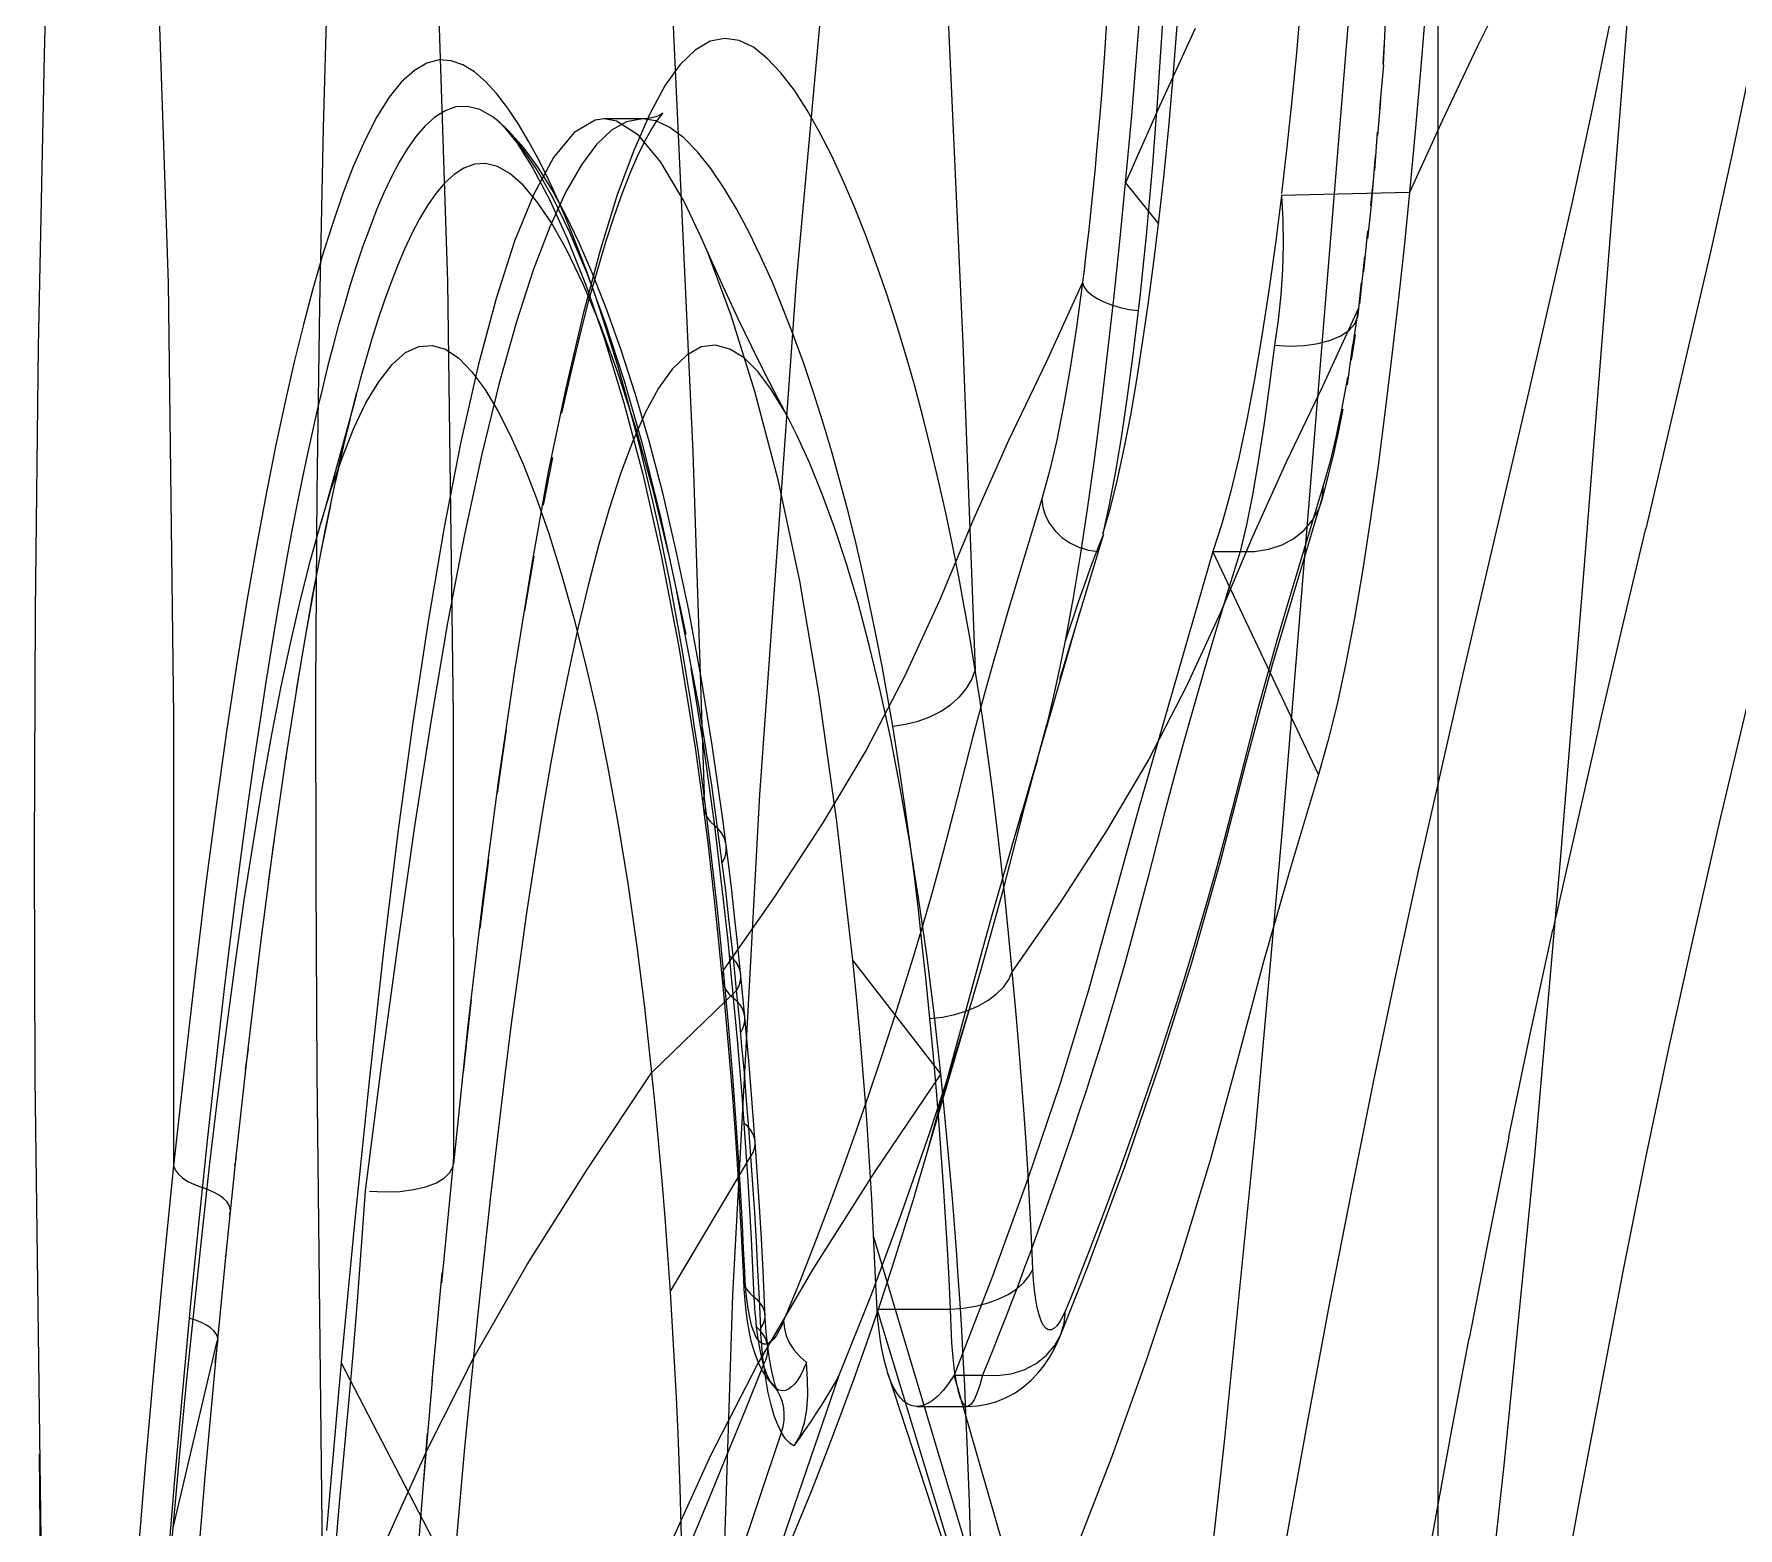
# Model space of a CAD drawing. Header units: inches. Extents: x 143011 to 144494, y -46023 to -44974.
# Drawn here: x 143739.5 to 143745.66, y -45179.5 to -45174.1 of the extents above; entities that cross this region are included whole.
import ezdxf

# ---------------------------------------------------------------- set-up
doc = ezdxf.new("R2010")
doc.units = ezdxf.units.IN
doc.header["$LTSCALE"] = 2
doc.header["$MEASUREMENT"] = 0
doc.linetypes.add('DASHED', pattern=[0.75, 0.5, -0.25])
doc.linetypes.add('HIDDEN', pattern=[9.525, 6.35, -3.175])
for name, color, linetype in [('CAV-COR', 1, 'CONTINUOUS'), ('DEFAULT_2', 8, 'HIDDEN'), ('wr2', 41, 'DASHED')]:
    doc.layers.add(name, color=color, linetype=linetype)

msp = doc.modelspace()

# ---------------------------------------------------------------- linework, layer by layer
at = {"layer": 'CAV-COR', "linetype": 'ByBlock'}
for p, q in [((143740.5685, -45173.5181), (143740.5433, -45174.4327)), ((143739.5335, -45174.169), (143739.5126, -45175.226)), ((143740.5433, -45174.4327), (143740.5298, -45175.0773)), ((143740.5298, -45175.0773), (143740.5205, -45175.7527)), ((143739.5126, -45175.226), (143739.5011, -45176.179)), ((143740.5242, -45175.4443), (143740.5217, -45175.4549)), ((143740.5205, -45175.7527), (143740.5161, -45176.4531)), ((143739.5011, -45176.179), (143739.4975, -45177.0562)), ((143740.5161, -45176.4531), (143740.5162, -45177.1555)), ((143739.4975, -45177.0562), (143739.5007, -45177.8724)), ((143740.5162, -45177.1555), (143740.5204, -45177.8543)), ((143740.5204, -45177.8543), (143740.5389, -45179.488)), ((143739.5007, -45177.8724), (143739.5254, -45179.807)), ((143740.1246, -45178.0871), (143740.0897, -45178.4236)), ((143740.192, -45178.508), (143740.2283, -45178.1567)), ((143740.0022, -45178.1894), (143739.9672, -45178.5371)), ((143740.0897, -45178.4236), (143740.0638, -45178.687)), ((143739.9672, -45178.5371), (143739.9331, -45178.8959)), ((143740.1618, -45178.8174), (143740.192, -45178.508)), ((143740.0638, -45178.687), (143740.0367, -45178.976)), ((143740.1166, -45179.3134), (143740.1618, -45178.8174)), ((143739.9331, -45178.8959), (143739.9006, -45179.2615)), ((143740.0367, -45178.976), (143740.0047, -45179.3374)), ((143739.9006, -45179.2615), (143739.8713, -45179.6148)), ((143740.0047, -45179.3374), (143739.9794, -45179.6404)), ((143740.5389, -45179.488), (143740.542, -45180.0882))]:
    msp.add_line(p, q, dxfattribs=at)
for points in [[(143740.1504, -45165.0542), (143740.0711, -45166.3414), (143739.9956, -45167.6686), (143739.9298, -45169.0473), (143739.8928, -45170.4768), (143739.8923, -45171.9474), (143739.931, -45173.4632), (143739.9829, -45174.9953), (143740.002, -45176.5634), (143740.0022, -45178.1894)], [(143742.0224, -45185.6993), (143741.9651, -45183.9722), (143741.9432, -45182.2181), (143741.9672, -45180.4431), (143742.0257, -45178.6558), (143742.1225, -45176.846), (143742.2555, -45174.9908), (143742.4294, -45173.0843), (143742.656, -45171.1362), (143742.9656, -45169.1489)], [(143739.6094, -45171.7778), (143739.585, -45172.4073), (143739.5647, -45173.0183), (143739.5335, -45174.169)], [(143740.5328, -45174.9246), (143740.5048, -45175.0217), (143740.4719, -45175.1463), (143740.4389, -45175.2812), (143740.4056, -45175.426), (143740.3723, -45175.5811), (143740.3382, -45175.7526)], [(143740.5217, -45175.4549), (143740.5033, -45175.536), (143740.4853, -45175.6187), (143740.4673, -45175.7045)], [(143740.4673, -45175.7045), (143740.4494, -45175.7933), (143740.4315, -45175.8851), (143740.4133, -45175.9826), (143740.3946, -45176.0862), (143740.3756, -45176.1959), (143740.356, -45176.3135), (143740.3357, -45176.4401), (143740.3149, -45176.5753), (143740.2937, -45176.7185), (143740.2722, -45176.8703), (143740.2504, -45177.0304), (143740.2286, -45177.1966), (143740.2069, -45177.3694), (143740.1853, -45177.5481), (143740.1643, -45177.728), (143740.1246, -45178.0871)], [(143740.3382, -45175.7526), (143740.3032, -45175.9409), (143740.2675, -45176.1456), (143740.2311, -45176.3712), (143740.1939, -45176.6185), (143740.1561, -45176.8865), (143740.118, -45177.1779), (143740.0797, -45177.4935), (143740.0411, -45177.8314), (143740.0022, -45178.1894)], [(143740.2283, -45178.1567), (143740.2718, -45177.7653), (143740.3166, -45177.3922), (143740.3627, -45177.0392), (143740.4097, -45176.7092), (143740.4573, -45176.405), (143740.5052, -45176.1283), (143740.518, -45176.0618)], [(143740.0022, -45178.1894), (143740.0077, -45178.2039), (143740.0183, -45178.2183), (143740.034, -45178.2322), (143740.0541, -45178.2452), (143740.0782, -45178.257), (143740.1057, -45178.2672)], [(143740.2076, -45178.3543), (143740.2069, -45178.3425), (143740.2025, -45178.3304), (143740.1943, -45178.3185), (143740.1826, -45178.3068), (143740.1675, -45178.2956), (143740.1495, -45178.2852), (143740.1287, -45178.2756), (143740.1057, -45178.2672)], [(143740.1618, -45178.8174), (143740.161, -45178.8073), (143740.1564, -45178.7966), (143740.1481, -45178.7859), (143740.1362, -45178.7755), (143740.121, -45178.7655), (143740.1028, -45178.7562), (143740.0819, -45178.7477), (143740.0587, -45178.7401)], [(143739.9638, -45181.443), (143739.9908, -45180.9838), (143740.0202, -45180.5408), (143740.0512, -45180.1144), (143740.0835, -45179.7051), (143740.1166, -45179.3134)]]:
    msp.add_lwpolyline(points, dxfattribs=at)
at = {"layer": 'DEFAULT_2', "color": 8, "linetype": 'HIDDEN'}
for p, q in [((143741.7704, -45173.2243), (143741.8808, -45175.6076)), ((143743.4884, -45174.1484), (143743.5064, -45173.9088)), ((143744.5343, -45173.9619), (143744.5157, -45174.1987)), ((143744.3791, -45174.2069), (143744.3867, -45174.0514)), ((143743.4683, -45174.3899), (143743.4884, -45174.1484)), ((143744.3821, -45174.126), (143744.3769, -45174.2032)), ((143744.3791, -45174.2069), (143744.3648, -45174.3651)), ((143744.5157, -45174.1987), (143744.4954, -45174.4344)), ((143744.3591, -45174.4626), (143744.3696, -45174.335)), ((143741.1821, -45174.4153), (143741.1763, -45174.4103)), ((143741.5606, -45174.4021), (143741.5274, -45174.4065)), ((143741.6981, -45174.4021), (143741.5605, -45174.4021)), ((143743.4463, -45174.633), (143743.4683, -45174.3899)), ((143743.555, -45174.4213), (143743.5435, -45174.5675)), ((143744.3476, -45174.589), (143744.3578, -45174.4497)), ((143744.4954, -45174.4344), (143744.4736, -45174.6686)), ((143741.5322, -45174.4943), (143741.4774, -45174.5679)), ((143743.3358, -45174.5795), (143743.3243, -45174.6954)), ((143743.5435, -45174.5675), (143743.532, -45174.7017)), ((143743.4463, -45174.633), (143743.5654, -45174.781)), ((143744.3417, -45174.625), (143744.3325, -45174.7156)), ((143743.3243, -45174.6954), (143743.3128, -45174.8022)), ((143743.532, -45174.7017), (143743.5205, -45174.8252)), ((143744.4736, -45174.6686), (143744.0093, -45174.679)), ((143745.0603, -45174.7076), (143744.9051, -45175.3864)), ((143743.5472, -45174.9289), (143743.5654, -45174.781)), ((143743.5205, -45174.8252), (143743.5091, -45174.9392)), ((143744.308, -45174.9551), (143744.3226, -45174.8074)), ((143744.2932, -45175.0708), (143744.3118, -45174.9002)), ((143745.564, -45174.8778), (143745.3279, -45175.8854)), ((143743.5091, -45174.9392), (143743.4978, -45175.0454)), ((143744.2878, -45175.1108), (143744.3001, -45174.994)), ((143743.4978, -45175.0454), (143743.4921, -45175.0956)), ((143744.2876, -45175.0891), (143744.2688, -45175.2175)), ((143744.2878, -45175.1107), (143744.2876, -45175.0891)), ((143742.8574, -45175.2149), (143742.9022, -45176.3964)), ((143743.9394, -45175.1867), (143743.913, -45175.343)), ((143744.2636, -45175.2746), (143744.2775, -45175.183)), ((143744.2487, -45175.3643), (143744.2688, -45175.2175)), ((143740.6406, -45175.4867), (143740.6651, -45175.3912)), ((143740.6638, -45175.3962), (143740.6513, -45175.4434)), ((143744.9051, -45175.3864), (143744.6663, -45176.4098)), ((143741.3403, -45175.7987), (143741.3739, -45175.6265)), ((143741.8808, -45175.6076), (143741.9212, -45176.8479)), ((143743.3915, -45175.8093), (143743.4172, -45175.7061)), ((143740.5357, -45175.8603), (143740.5726, -45175.7414)), ((143744.1628, -45175.7245), (143744.0334, -45176.1539)), ((143740.5582, -45175.7833), (143740.5357, -45175.8612)), ((143743.1435, -45175.7767), (143743.0208, -45176.1837)), ((143743.3645, -45175.903), (143743.3915, -45175.8093)), ((143743.9795, -45176.3714), (143744.1543, -45175.7877)), ((143741.856, -45176.2658), (143741.7646, -45175.841)), ((143743.7943, -45175.8667), (143743.7615, -45175.9668)), ((143743.8831, -45175.8705), (143743.8603, -45175.9668)), ((143743.2084, -45176.4291), (143743.367, -45175.9031)), ((143741.2727, -45176.1811), (143741.3065, -45175.9836)), ((143743.3117, -45175.9618), (143743.3477, -45175.967)), ((143743.7615, -45175.9668), (143743.4924, -45176.8984)), ((143743.7615, -45175.9668), (143743.913, -45175.9668)), ((143744.1444, -45176.7734), (143743.7615, -45175.9668)), ((143743.8603, -45175.9668), (143743.815, -45176.114)), ((143743.2469, -45176.3048), (143743.2811, -45176.188)), ((143743.2476, -45176.2979), (143743.0706, -45176.9103)), ((143740.4648, -45176.3554), (143740.4461, -45176.4689)), ((143744.6663, -45176.4098), (143744.5047, -45177.1222)), ((143741.1739, -45176.8414), (143741.2063, -45176.6107)), ((143743.0818, -45176.8883), (143743.1611, -45176.5929)), ((143745.1623, -45176.5858), (143744.9919, -45177.3355)), ((143741.9107, -45176.7677), (143741.8994, -45176.6859)), ((143741.989, -45176.935), (143741.9509, -45176.6675)), ((143740.4097, -45176.7092), (143740.4068, -45176.7218)), ((143743.0363, -45177.03), (143743.1284, -45176.719)), ((143741.9212, -45176.8479), (143741.9107, -45176.7677)), ((143741.9872, -45177.093), (143741.9489, -45176.8125)), ((143741.9338, -45176.9484), (143741.9212, -45176.8479)), ((143742.0012, -45177.0286), (143741.989, -45176.935)), ((143742.9624, -45177.2861), (143743.0706, -45176.9103)), ((143743.4924, -45176.8984), (143743.3121, -45177.5536)), ((143743.5873, -45176.9121), (143743.5277, -45177.1438)), ((143741.9727, -45177.0613), (143741.9599, -45176.9589)), ((143740.3658, -45177.0074), (143740.3448, -45177.1624)), ((143741.9849, -45177.1649), (143741.9727, -45177.0613)), ((143742.0106, -45177.1042), (143742.0012, -45177.0285)), ((143741.111, -45177.3306), (143741.1422, -45177.0816)), ((143741.9996, -45177.1936), (143741.9872, -45177.093)), ((143742.0212, -45177.1931), (143742.0106, -45177.1042)), ((143741.9967, -45177.2696), (143741.9849, -45177.1649)), ((143742.1755, -45177.217), (143741.9913, -45177.4797)), ((143742.0079, -45177.3753), (143741.9967, -45177.2696)), ((143740.3238, -45177.3235), (143740.3028, -45177.4913)), ((143741.9701, -45177.3421), (143741.9872, -45177.5146)), ((143742.0092, -45177.6761), (143741.9806, -45177.3695)), ((143742.0285, -45177.4503), (143742.0173, -45177.3467)), ((143742.021, -45177.5053), (143742.0079, -45177.3753)), ((143742.0583, -45177.5394), (143742.0423, -45177.3819)), ((143741.9913, -45177.4797), (143741.9873, -45177.4982)), ((143742.0392, -45177.5548), (143742.0285, -45177.4503)), ((143742.7775, -45177.8562), (143742.4597, -45177.4454)), ((143742.4725, -45177.5769), (143742.4597, -45177.4454)), ((143742.6873, -45178.281), (143742.9238, -45177.4795)), ((143741.7312, -45177.8526), (143742.0392, -45177.5548)), ((143741.9873, -45177.4982), (143741.9872, -45177.5146)), ((143742.033, -45177.6323), (143742.021, -45177.5053)), ((143742.0491, -45177.6559), (143742.0392, -45177.5548)), ((143742.0542, -45177.5103), (143742.054, -45177.4963)), ((143742.0688, -45177.6497), (143742.0583, -45177.5394)), ((143741.0506, -45177.8512), (143741.0805, -45177.5873)), ((143742.4847, -45177.7084), (143742.4725, -45177.5769)), ((143742.0249, -45177.8662), (143742.0092, -45177.6761)), ((143742.042, -45177.7321), (143742.033, -45177.6323)), ((143742.0583, -45177.7558), (143742.0491, -45177.6559)), ((143742.0842, -45177.822), (143742.0688, -45177.6497)), ((143742.0505, -45177.8324), (143742.042, -45177.7321)), ((143742.496, -45177.8399), (143742.4847, -45177.7084)), ((143740.2718, -45177.7653), (143740.2615, -45177.8401)), ((143742.067, -45177.8541), (143742.0583, -45177.7558)), ((143742.5609, -45177.8005), (143742.517, -45177.9301)), ((143741.7312, -45177.8526), (143741.7443, -45177.9812)), ((143742.0587, -45177.9337), (143742.0505, -45177.8324)), ((143742.0753, -45177.9532), (143742.067, -45177.8541)), ((143742.0994, -45178.01), (143742.0842, -45177.822)), ((143740.7108, -45177.8704), (143740.6594, -45178.3718)), ((143743.5257, -45177.9161), (143743.475, -45178.062)), ((143741.7443, -45177.9812), (143741.7566, -45178.1114)), ((143742.0664, -45178.0359), (143742.0587, -45177.9337)), ((143742.0832, -45178.053), (143742.0753, -45177.9532)), ((143742.0738, -45178.1396), (143742.0664, -45178.0359)), ((143742.1075, -45178.1199), (143742.0994, -45178.01)), ((143742.5198, -45178.1744), (143742.5111, -45178.0396)), ((143741.7566, -45178.1114), (143741.7682, -45178.2431)), ((143742.0907, -45178.1541), (143742.0832, -45178.053)), ((143740.2283, -45178.1567), (143740.2229, -45178.1901)), ((143741.0144, -45178.1648), (143740.9719, -45178.6126)), ((143741.0151, -45178.1816), (143741.0144, -45178.1648)), ((143741.7986, -45178.6451), (143742.0907, -45178.1541)), ((143742.0807, -45178.2436), (143742.0738, -45178.1396)), ((143742.0978, -45178.2568), (143742.0907, -45178.1541)), ((143742.1149, -45178.2272), (143742.1075, -45178.1199)), ((143742.5277, -45178.3102), (143742.5198, -45178.1744)), ((143741.7682, -45178.2431), (143741.7791, -45178.3757)), ((143742.0871, -45178.3479), (143742.0807, -45178.2436)), ((143742.1044, -45178.3595), (143742.0978, -45178.2568)), ((143740.2045, -45178.3658), (143740.2076, -45178.3543)), ((143742.0929, -45178.4527), (143742.0871, -45178.3479)), ((143742.5371, -45178.4891), (143742.5277, -45178.3102)), ((143740.6594, -45178.3718), (143740.6085, -45178.9004)), ((143741.7791, -45178.3757), (143741.7893, -45178.5097)), ((143742.0644, -45178.4876), (143742.0601, -45178.4024)), ((143742.1106, -45178.4627), (143742.1044, -45178.3595)), ((143742.0983, -45178.5583), (143742.0929, -45178.4527)), ((143742.1162, -45178.5665), (143742.1106, -45178.4627)), ((143742.1347, -45178.5688), (143742.1286, -45178.4516)), ((143742.887, -45179.6256), (143742.5349, -45178.4469)), ((143740.192, -45178.508), (143740.189, -45178.5185)), ((143741.7893, -45178.5097), (143741.7986, -45178.6451)), ((143742.0682, -45178.5717), (143742.0644, -45178.4876)), ((143742.5432, -45178.6185), (143742.5371, -45178.4891)), ((143740.9732, -45178.5762), (143740.9364, -45178.9677)), ((143742.0701, -45178.6065), (143742.0682, -45178.5717)), ((143742.1031, -45178.6648), (143742.0983, -45178.5583)), ((143742.1214, -45178.6709), (143742.1162, -45178.5665)), ((143742.1427, -45178.7418), (143742.1347, -45178.5688)), ((143742.9649, -45178.5879), (143742.8255, -45178.9464)), ((143741.7986, -45178.6451), (143741.8065, -45178.7714)), ((143742.265, -45178.614), (143742.2092, -45178.7503)), ((143742.547, -45178.7071), (143742.5432, -45178.6185)), ((143742.1261, -45178.7765), (143742.1214, -45178.6709)), ((143742.547, -45178.7071), (143742.8126, -45178.7071)), ((143742.9086, -45179.8972), (143742.547, -45178.7071)), ((143741.8065, -45178.7714), (143741.8137, -45178.8987)), ((143742.1272, -45178.7995), (143742.1261, -45178.7765)), ((143742.1446, -45178.7733), (143742.1427, -45178.7418)), ((143740.0005, -45179.4989), (143740.1587, -45178.8279)), ((143740.1618, -45178.8174), (143740.1517, -45178.9016)), ((143740.1587, -45178.8279), (143740.1618, -45178.8174)), ((143743.212, -45178.7992), (143743.2121, -45178.7991)), ((143744.6229, -45179.163), (143744.6889, -45178.8124)), ((143741.0125, -45179.6796), (143740.6085, -45178.9004)), ((143740.6506, -45178.8714), (143740.6339, -45179.0596)), ((143741.8137, -45178.8987), (143741.8203, -45179.0272)), ((143742.0711, -45179.0717), (143742.1371, -45178.9071)), ((143742.1448, -45178.9602), (143742.1371, -45178.9062)), ((143742.2673, -45178.8794), (143742.2917, -45178.9004)), ((143742.2958, -45178.9626), (143742.2921, -45178.9006)), ((143740.907, -45179.3295), (143740.9389, -45178.9646)), ((143742.0681, -45179.9421), (143742.4095, -45178.9464)), ((143742.175, -45178.9845), (143742.1604, -45178.9679)), ((143742.1868, -45179.002), (143742.1604, -45178.9679)), ((143742.5866, -45178.9404), (143742.8633, -45179.7868)), ((143742.8255, -45178.9464), (143742.9291, -45178.9464)), ((143743.1132, -45179.9421), (143742.8255, -45178.9464)), ((143742.9291, -45178.9464), (143742.9814, -45178.9479)), ((143742.9814, -45178.9479), (143743.0321, -45178.9412)), ((143742.1764, -45178.9897), (143742.1763, -45178.9896)), ((143742.182, -45178.9947), (143742.1764, -45178.9897)), ((143742.1875, -45179.0032), (143742.1868, -45179.002)), ((143742.7665, -45179.0222), (143742.7469, -45179.0386)), ((143742.786, -45179.0013), (143742.7665, -45179.0222)), ((143740.6339, -45179.0596), (143740.6002, -45179.4222)), ((143742.0053, -45179.2336), (143742.0711, -45179.0717)), ((143742.3274, -45179.0848), (143742.3456, -45179.0563)), ((143742.692, -45179.0593), (143742.8737, -45179.0593)), ((143742.7469, -45179.0386), (143742.7275, -45179.0503)), ((143740.9197, -45179.1566), (143740.8762, -45179.7068)), ((143741.9044, -45180.0424), (143742.2012, -45179.1539)), ((143741.055, -45179.2098), (143741.0125, -45179.6796)), ((143742.881, -45179.4044), (143742.8733, -45179.1905)), ((143744.3244, -45180.7935), (143744.6229, -45179.163)), ((143739.5164, -45179.2315), (143739.522, -45180.0776)), ((143741.8288, -45179.2227), (143741.8336, -45179.355)), ((143741.9396, -45179.3927), (143742.0053, -45179.2336)), ((143741.8336, -45179.355), (143741.8378, -45179.4892)), ((143742.887, -45179.6256), (143742.881, -45179.4044)), ((143741.8378, -45179.4892), (143741.8414, -45179.6256))]:
    msp.add_line(p, q, dxfattribs=at)
for points in [[(143741.1645, -45165.1442), (143741.0847, -45166.4306), (143741.0089, -45167.755), (143740.9432, -45169.1201), (143740.9062, -45170.5265), (143740.905, -45171.9738), (143740.942, -45173.4623), (143740.9937, -45174.9912), (143741.014, -45176.5586), (143741.0144, -45178.1648)], [(143742.6943, -45170.7909), (143742.7165, -45171.8507), (143742.7544, -45172.9408), (143742.8574, -45175.2149)], [(143745.5737, -45171.3498), (143745.5496, -45171.669), (143745.519, -45171.9937), (143745.4818, -45172.3234), (143745.4376, -45172.6583), (143745.3869, -45172.9974), (143745.331, -45173.3386), (143745.2699, -45173.6809), (143745.2036, -45174.0244), (143745.1338, -45174.3672), (143745.0603, -45174.7076)], [(143745.3331, -45173.0591), (143745.1585, -45173.3329), (143744.9988, -45173.6042), (143744.852, -45173.8736), (143744.7176, -45174.141), (143744.5928, -45174.4061), (143744.4736, -45174.6686)], [(143744.1186, -45173.1738), (143744.1154, -45173.3263), (143744.1098, -45173.4853), (143744.1017, -45173.6497), (143744.0913, -45173.8185), (143744.0787, -45173.9902), (143744.0641, -45174.1627), (143744.0478, -45174.3346), (143744.0298, -45174.5047), (143744.0102, -45174.6719)], [(143743.4056, -45173.261), (143743.4048, -45173.3579), (143743.4033, -45173.454), (143743.401, -45173.5493), (143743.398, -45173.6443), (143743.3942, -45173.7384), (143743.39, -45173.8299), (143743.3854, -45173.9183), (143743.3805, -45174.0039), (143743.3753, -45174.0865), (143743.37, -45174.1659)], [(143743.5654, -45174.781), (143743.5854, -45174.6015), (143743.6035, -45174.4188), (143743.6197, -45174.2342), (143743.6341, -45174.0493), (143743.6466, -45173.8657), (143743.6567, -45173.6848), (143743.6643, -45173.5083)], [(143745.783, -45173.8287), (143745.7119, -45174.1873), (143745.6386, -45174.5391), (143745.564, -45174.8778)], [(143743.3899, -45182.7473), (143743.6759, -45180.3362), (143743.8039, -45179.187), (143743.9165, -45178.0662), (143744.0145, -45176.9719), (143744.2668, -45173.8829)], [(143743.5872, -45173.9028), (143743.5771, -45174.0892), (143743.5718, -45174.1774)], [(143744.3993, -45182.8571), (143744.687, -45180.4314), (143744.8153, -45179.2733), (143744.9262, -45178.1529), (143745.0213, -45177.0692), (143745.107, -45176.0166), (143745.2648, -45174.011)], [(143743.6977, -45174.0751), (143743.5691, -45174.3554), (143743.4463, -45174.633)], [(143742.9022, -45176.3964), (143742.8839, -45176.2844), (143742.864, -45176.1716), (143742.8426, -45176.0579), (143742.8198, -45175.9431), (143742.7956, -45175.8274), (143742.7696, -45175.7116), (143742.742, -45175.5954), (143742.7128, -45175.4791), (143742.682, -45175.3644), (143742.6497, -45175.2517), (143742.6161, -45175.1407), (143742.581, -45175.0323), (143742.5444, -45174.9264), (143742.5066, -45174.8232), (143742.467, -45174.7239), (143742.4259, -45174.628), (143742.3835, -45174.5359), (143742.3394, -45174.4503), (143742.2939, -45174.3706), (143742.2473, -45174.2973), (143742.1993, -45174.2349), (143742.1501, -45174.1831), (143742.0999, -45174.1423), (143742.0486, -45174.1183), (143741.9962, -45174.1113), (143741.9431, -45174.1212), (143741.8894, -45174.1529), (143741.8352, -45174.2057), (143741.7805, -45174.2804), (143741.7248, -45174.3837), (143741.667, -45174.5159), (143741.6074, -45174.6768), (143741.5467, -45174.8728), (143741.4845, -45175.1067), (143741.4207, -45175.3759), (143741.3579, -45175.6789), (143741.2967, -45176.0171), (143741.2363, -45176.3895), (143741.1777, -45176.7915), (143741.1212, -45177.2216), (143741.0667, -45177.6808), (143741.0151, -45178.1816)], [(143743.37, -45174.1659), (143743.3588, -45174.3156), (143743.3531, -45174.3859)], [(143741.4298, -45174.7811), (143741.3958, -45174.7019), (143741.3607, -45174.6257), (143741.3248, -45174.5527), (143741.2878, -45174.4846), (143741.2499, -45174.4212), (143741.2114, -45174.3627), (143741.1719, -45174.3116), (143741.1317, -45174.2678), (143741.0908, -45174.2316), (143741.049, -45174.2063), (143741.0063, -45174.192), (143740.9628, -45174.1887), (143740.9186, -45174.1998), (143740.8732, -45174.2265), (143740.8273, -45174.2677), (143740.7824, -45174.323), (143740.738, -45174.3943), (143740.6941, -45174.4799), (143740.6524, -45174.574), (143740.6131, -45174.676), (143740.5754, -45174.7866), (143740.5391, -45174.9026), (143740.5328, -45174.9246)], [(143743.5718, -45174.1774), (143743.5607, -45174.3433), (143743.555, -45174.4213)], [(143741.1763, -45174.4103), (143741.1567, -45174.395), (143741.1097, -45174.3684), (143741.0654, -45174.357), (143741.0237, -45174.3589), (143740.9843, -45174.3722), (143740.9473, -45174.3952), (143740.9124, -45174.4265), (143740.8794, -45174.4648), (143740.8482, -45174.5091), (143740.8186, -45174.5582), (143740.7902, -45174.6119), (143740.763, -45174.6698), (143740.7368, -45174.7312), (143740.7116, -45174.7955), (143740.6874, -45174.8624), (143740.6641, -45174.9313), (143740.6416, -45175.0021), (143740.62, -45175.0742), (143740.5992, -45175.1474), (143740.5791, -45175.2222), (143740.5594, -45175.2983), (143740.5404, -45175.3757), (143740.5242, -45175.4443)], [(143741.5274, -45174.4065), (143741.4514, -45174.4506), (143741.3772, -45174.5414), (143741.3053, -45174.6738), (143741.236, -45174.8439), (143741.1691, -45175.0512), (143741.1043, -45175.2941), (143741.0416, -45175.5704), (143740.9811, -45175.8792), (143740.923, -45176.22), (143740.8678, -45176.5852), (143740.8151, -45176.974), (143740.763, -45177.401), (143740.7108, -45177.8704)], [(143741.9509, -45176.6675), (143741.9097, -45176.4153), (143741.8658, -45176.1792), (143741.8197, -45175.9591), (143741.7717, -45175.7552), (143741.7224, -45175.5672), (143741.6722, -45175.3951), (143741.6216, -45175.2382), (143741.5709, -45175.096), (143741.5205, -45174.9678), (143741.4704, -45174.8523), (143741.4207, -45174.7496), (143741.3713, -45174.659), (143741.3209, -45174.5781), (143741.2691, -45174.5072), (143741.2151, -45174.4462), (143741.1763, -45174.4102)], [(143741.698, -45174.4021), (143741.6404, -45174.4129), (143741.5864, -45174.4431), (143741.5322, -45174.4943)], [(143741.9126, -45174.8333), (143741.8492, -45174.7009), (143741.7654, -45174.5588), (143741.6843, -45174.4606), (143741.605, -45174.4098), (143741.5606, -45174.4021)], [(143741.7472, -45174.394), (143741.7217, -45174.4003), (143741.698, -45174.4021)], [(143742.6038, -45176.5981), (143742.5854, -45176.4906), (143742.5655, -45176.3818), (143742.5441, -45176.2719), (143742.5213, -45176.1614), (143742.497, -45176.0505), (143742.4711, -45175.9391), (143742.4433, -45175.8274), (143742.414, -45175.7161), (143742.3831, -45175.606), (143742.3508, -45175.4977), (143742.3169, -45175.3914), (143742.2817, -45175.287), (143742.245, -45175.1852), (143742.2068, -45175.0864), (143742.1671, -45174.9905), (143742.1258, -45174.8982), (143742.083, -45174.8105), (143742.0387, -45174.7277), (143741.9931, -45174.651), (143741.9461, -45174.5818), (143741.8978, -45174.5211), (143741.8484, -45174.4708), (143741.7978, -45174.4329), (143741.7463, -45174.4094), (143741.6981, -45174.4021)], [(143741.7463, -45174.4155), (143741.7633, -45174.3924), (143741.7725, -45174.382), (143741.7726, -45174.3816), (143741.7636, -45174.387), (143741.7472, -45174.394)], [(143743.3531, -45174.3859), (143743.3415, -45174.5177), (143743.3358, -45174.5795)], [(143741.7646, -45175.841), (143741.7002, -45175.5826), (143741.6337, -45175.3502), (143741.5665, -45175.1445), (143741.4991, -45174.9633), (143741.434, -45174.8101), (143741.3725, -45174.6841), (143741.3143, -45174.5817), (143741.2589, -45174.5003), (143741.2064, -45174.4384), (143741.1821, -45174.4153)], [(143741.1822, -45174.4153), (143741.1999, -45174.4332), (143741.2452, -45174.4901), (143741.3021, -45174.5797), (143741.3636, -45174.6959), (143741.4276, -45174.8369), (143741.4943, -45175.0055), (143741.5626, -45175.2027), (143741.6315, -45175.4293), (143741.6998, -45175.6875), (143741.7666, -45175.9811), (143741.8303, -45176.3112), (143741.8888, -45176.6764), (143741.9178, -45176.8885)], [(143741.4072, -45175.4669), (143741.4403, -45175.3193), (143741.4728, -45175.1836), (143741.5049, -45175.0592), (143741.5365, -45174.9459), (143741.5672, -45174.8436), (143741.5971, -45174.7517), (143741.6261, -45174.67), (143741.6539, -45174.5988), (143741.6806, -45174.5373), (143741.7058, -45174.4853), (143741.7283, -45174.4443), (143741.7463, -45174.4155)], [(143744.3221, -45174.8359), (143744.3353, -45174.7137), (143744.3501, -45174.5363)], [(143741.3697, -45174.7785), (143741.3167, -45174.7004), (143741.2663, -45174.6413), (143741.2188, -45174.5997), (143741.1738, -45174.5743), (143741.1311, -45174.5638), (143741.0907, -45174.5663), (143741.0526, -45174.5798), (143741.0167, -45174.6027), (143740.9829, -45174.6338), (143740.9508, -45174.6718), (143740.9204, -45174.7153), (143740.8916, -45174.7637), (143740.864, -45174.8166), (143740.8375, -45174.8734), (143740.8121, -45174.9334), (143740.7876, -45174.9963), (143740.7641, -45175.0617), (143740.7415, -45175.129), (143740.7198, -45175.1981), (143740.6989, -45175.2684), (143740.6789, -45175.3398), (143740.6651, -45175.3912)], [(143741.4774, -45174.5679), (143741.4212, -45174.6661), (143741.3631, -45174.7922), (143741.3036, -45174.9487), (143741.243, -45175.1362), (143741.1806, -45175.3577), (143741.117, -45175.6151), (143741.0544, -45175.9049), (143740.9936, -45176.2245), (143740.9338, -45176.5763), (143740.8741, -45176.961), (143740.8142, -45177.3765), (143740.7544, -45177.8175), (143740.6947, -45178.2799)], [(143743.2288, -45176.2903), (143743.2565, -45176.1407), (143743.283, -45175.9818), (143743.3085, -45175.8135), (143743.3334, -45175.6349), (143743.3578, -45175.4469), (143743.3813, -45175.2524), (143743.4038, -45175.0524), (143743.4254, -45174.8459), (143743.4463, -45174.633)], [(143744.0102, -45174.6786), (143743.988, -45174.8532), (143743.9644, -45175.023), (143743.9394, -45175.1867)], [(143744.0102, -45174.6786), (143744.0152, -45174.7673), (143744.0164, -45174.857), (143744.014, -45174.9476), (143744.0079, -45175.0386), (143743.9981, -45175.1297), (143743.9846, -45175.2206)], [(143744.4736, -45174.6686), (143744.4539, -45174.8646), (143744.4327, -45175.0607), (143744.4099, -45175.257), (143744.3855, -45175.456), (143744.3595, -45175.6553), (143744.3325, -45175.8472), (143744.3041, -45176.0312), (143744.2741, -45176.2078), (143744.2433, -45176.3709), (143744.2116, -45176.5185), (143744.1785, -45176.6527), (143744.1444, -45176.7734)], [(143746.1263, -45174.6894), (143745.9069, -45175.6346), (143745.7997, -45176.0867), (143745.6934, -45176.5258), (143745.5925, -45176.9531), (143745.4995, -45177.3624), (143745.4118, -45177.7588), (143745.327, -45178.1601), (143745.2446, -45178.5709), (143745.0868, -45179.401)], [(143741.8002, -45176.0018), (143741.7388, -45175.7504), (143741.6752, -45175.5236), (143741.611, -45175.3234), (143741.5465, -45175.1479), (143741.4841, -45174.9994), (143741.4254, -45174.8774), (143741.3697, -45174.7785)], [(143741.8994, -45176.6859), (143741.8872, -45176.6024), (143741.8743, -45176.5172), (143741.8606, -45176.4303), (143741.8459, -45176.3419), (143741.8303, -45176.2521), (143741.8137, -45176.1607), (143741.7959, -45176.0684), (143741.7771, -45175.9748), (143741.7572, -45175.8802), (143741.736, -45175.785), (143741.7136, -45175.689), (143741.69, -45175.5924), (143741.6652, -45175.4965), (143741.6393, -45175.4016), (143741.6124, -45175.3074), (143741.5844, -45175.2149), (143741.5554, -45175.1242), (143741.5256, -45175.0352), (143741.4946, -45174.9484), (143741.4627, -45174.8636), (143741.4298, -45174.7811)], [(143742.2265, -45175.4858), (143742.1888, -45175.4144), (143742.1412, -45175.3217), (143742.0936, -45175.2262), (143742.046, -45175.1277), (143741.9986, -45175.0266), (143741.9514, -45174.9229), (143741.9116, -45174.8333)], [(143742.4597, -45177.4454), (143742.4017, -45176.9441), (143742.3375, -45176.4861), (143742.2672, -45176.073), (143742.189, -45175.7071), (143742.1046, -45175.3878), (143742.0196, -45175.1133), (143741.9347, -45174.8848), (143741.9126, -45174.8333)], [(143743.3128, -45174.8022), (143743.3015, -45174.9014), (143743.2958, -45174.9483), (143743.2902, -45174.9935)], [(143743.4172, -45175.7061), (143743.4417, -45175.5941), (143743.4649, -45175.4739), (143743.487, -45175.3464), (143743.508, -45175.2125), (143743.5281, -45175.073), (143743.5472, -45174.9289)], [(143743.2902, -45174.9935), (143743.1598, -45175.279), (143743.0229, -45175.5651), (143742.8929, -45175.8587), (143742.7735, -45176.1443), (143742.6479, -45176.416), (143742.5076, -45176.6849), (143742.3489, -45176.9519), (143742.1755, -45177.217)], [(143743.2902, -45174.9935), (143743.2683, -45175.1549), (143743.2456, -45175.3038), (143743.222, -45175.4403), (143743.1971, -45175.5644)], [(143743.2902, -45174.9935), (143743.2957, -45175.0085), (143743.3066, -45175.0234), (143743.3225, -45175.038), (143743.3431, -45175.0516), (143743.3677, -45175.0641), (143743.3957, -45175.075), (143743.4264, -45175.084), (143743.4588, -45175.0909), (143743.4921, -45175.0956)], [(143744.2876, -45175.0891), (143744.1596, -45175.3679), (143744.0275, -45175.6434), (143743.9041, -45175.9164), (143743.7892, -45176.187), (143743.6668, -45176.4542), (143743.5306, -45176.7177), (143743.3776, -45176.9775), (143743.2116, -45177.2335), (143743.0365, -45177.4863)], [(143743.4921, -45175.0956), (143743.4725, -45175.255), (143743.4521, -45175.4059), (143743.4312, -45175.5471), (143743.4096, -45175.6777), (143743.3874, -45175.7966), (143743.3645, -45175.903)], [(143743.9846, -45175.2206), (143744.0399, -45175.2238), (143744.0933, -45175.2219), (143744.1431, -45175.2148), (143744.1876, -45175.2029), (143744.2253, -45175.1865), (143744.255, -45175.1662), (143744.2757, -45175.1427), (143744.2867, -45175.1167), (143744.2878, -45175.1108)], [(143740.7929, -45175.2906), (143740.8417, -45175.2472), (143740.8897, -45175.2248), (143740.9379, -45175.2213), (143740.986, -45175.2352), (143741.0336, -45175.2672), (143741.0809, -45175.3165), (143741.1279, -45175.3802), (143741.1747, -45175.4574), (143741.2212, -45175.5488), (143741.2676, -45175.6536), (143741.3139, -45175.7713), (143741.3598, -45175.9022), (143741.4049, -45176.0462), (143741.4493, -45176.2036), (143741.4926, -45176.3739), (143741.5341, -45176.5556), (143741.5734, -45176.7493), (143741.6105, -45176.9545), (143741.645, -45177.1676), (143741.6769, -45177.3874), (143741.7057, -45177.6156), (143741.7312, -45177.8526)], [(143742.2266, -45175.4853), (143742.212, -45175.4592), (143742.1642, -45175.3814), (143742.1157, -45175.3156), (143742.066, -45175.2666), (143742.0147, -45175.2349), (143741.9625, -45175.2201), (143741.9106, -45175.2264), (143741.8585, -45175.2565), (143741.8065, -45175.3078), (143741.7569, -45175.3765), (143741.7095, -45175.4632), (143741.6636, -45175.5674), (143741.6201, -45175.6827), (143741.579, -45175.8084), (143741.5396, -45175.9454), (143741.502, -45176.0895), (143741.4661, -45176.2399), (143741.4317, -45176.3976), (143741.3987, -45176.5613), (143741.3671, -45176.7306), (143741.3369, -45176.9061), (143741.3076, -45177.0873), (143741.2792, -45177.2742), (143741.2519, -45177.4669), (143741.2252, -45177.6657), (143741.199, -45177.8711), (143741.1735, -45178.0826), (143741.1485, -45178.2991), (143741.1241, -45178.521), (143741.1004, -45178.7479), (143741.055, -45179.2098)], [(143743.9846, -45175.2206), (143743.966, -45175.3699), (143743.9465, -45175.5106), (143743.9262, -45175.6416), (143743.905, -45175.7619), (143743.8831, -45175.8705)], [(143740.5726, -45175.7414), (143740.6127, -45175.6261), (143740.6545, -45175.5206), (143740.698, -45175.4295), (143740.7442, -45175.3529), (143740.7929, -45175.2906)], [(143744.2493, -45175.3369), (143744.229, -45175.4473), (143744.2078, -45175.5486), (143744.1858, -45175.641), (143744.1628, -45175.7245)], [(143743.913, -45175.343), (143743.8852, -45175.4904), (143743.8562, -45175.6276), (143743.8259, -45175.7534), (143743.7943, -45175.8667)], [(143740.6513, -45175.4434), (143740.6018, -45175.6269), (143740.5788, -45175.7103), (143740.5582, -45175.7833)], [(143744.1533, -45175.7913), (143744.1594, -45175.7705), (143744.1796, -45175.6961), (143744.1985, -45175.618), (143744.2162, -45175.5365), (143744.2329, -45175.4518)], [(143740.518, -45176.0618), (143740.5529, -45175.8798), (143740.6001, -45175.6586), (143740.6465, -45175.4631)], [(143740.6406, -45175.4867), (143740.6223, -45175.5619), (143740.6044, -45175.6389), (143740.5868, -45175.7176)], [(143742.7775, -45177.8562), (143742.7534, -45177.6373), (143742.7267, -45177.4253), (143742.6974, -45177.2201), (143742.6659, -45177.0204), (143742.6322, -45176.8272), (143742.5964, -45176.6435), (143742.5586, -45176.4701), (143742.5191, -45176.3062), (143742.4782, -45176.1531), (143742.4362, -45176.0113), (143742.3932, -45175.8803), (143742.3491, -45175.7596), (143742.3043, -45175.6486), (143742.2587, -45175.548), (143742.2266, -45175.4853)], [(143743.1971, -45175.5644), (143743.1709, -45175.6764), (143743.1435, -45175.7767)], [(143744.1543, -45175.7877), (143744.1585, -45175.7702), (143744.1628, -45175.7245)], [(143740.5696, -45175.7978), (143740.5524, -45175.881), (143740.5353, -45175.9668)], [(143743.1435, -45175.7767), (143743.1467, -45175.8073), (143743.156, -45175.8374), (143743.1709, -45175.8661), (143743.1911, -45175.8925), (143743.2158, -45175.9159), (143743.2447, -45175.9357), (143743.277, -45175.9512), (143743.3117, -45175.9618)], [(143743.913, -45175.9668), (143743.9642, -45175.9587), (143744.0122, -45175.9428), (143744.0555, -45175.9196), (143744.0928, -45175.8897), (143744.123, -45175.854), (143744.1451, -45175.8138), (143744.1533, -45175.7913)], [(143739.9883, -45179.6374), (143740.0251, -45179.2292), (143740.0507, -45178.9621), (143740.0774, -45178.6979), (143740.1051, -45178.4365), (143740.1339, -45178.1794), (143740.1636, -45177.9297), (143740.1943, -45177.687), (143740.226, -45177.4518), (143740.2581, -45177.228), (143740.2908, -45177.0166), (143740.324, -45176.8167), (143740.3577, -45176.6292), (143740.3916, -45176.4553), (143740.426, -45176.2937), (143740.4612, -45176.1417), (143740.4973, -45175.9986), (143740.5357, -45175.8603)], [(143745.1627, -45176.5842), (143745.2459, -45176.2288), (143745.3283, -45175.8837)], [(143743.2287, -45176.2905), (143743.2442, -45176.2434), (143743.2597, -45176.1972), (143743.2751, -45176.1521), (143743.2904, -45176.108), (143743.3057, -45176.065), (143743.3211, -45176.0229), (143743.3364, -45175.9819), (143743.3517, -45175.9419), (143743.367, -45175.9031)], [(143740.5183, -45176.0555), (143740.5008, -45176.1496), (143740.483, -45176.2496)], [(143741.9489, -45176.8125), (143741.9053, -45176.5359), (143741.8233, -45176.1127)], [(143743.815, -45176.114), (143743.7718, -45176.2572), (143743.7307, -45176.3963), (143743.6916, -45176.5316), (143743.6545, -45176.6629), (143743.6196, -45176.7898), (143743.5873, -45176.9121)], [(143743.0208, -45176.1837), (143742.9934, -45176.2767), (143742.967, -45176.3684)], [(143744.0334, -45176.1539), (143743.9938, -45176.2885), (143743.9568, -45176.4189), (143743.9225, -45176.545), (143743.8313, -45176.8983)], [(143743.1516, -45176.6337), (143743.1711, -45176.556), (143743.1905, -45176.4729), (143743.2097, -45176.3844), (143743.2288, -45176.2903)], [(143742.967, -45176.3684), (143742.9417, -45176.4585), (143742.9178, -45176.5469), (143742.8941, -45176.6365), (143742.8228, -45176.9145)], [(143743.212, -45178.7992), (143743.3097, -45178.5538), (143743.4443, -45178.1892), (143743.5694, -45177.8246), (143743.6847, -45177.4588), (143743.7883, -45177.0928), (143743.8826, -45176.7295), (143743.9795, -45176.3714)], [(143741.9599, -45176.9589), (143741.9205, -45176.6727), (143741.875, -45176.3897)], [(143742.6038, -45176.5981), (143742.6502, -45176.5919), (143742.6954, -45176.5807), (143742.7386, -45176.5648), (143742.7785, -45176.5444), (143742.8144, -45176.5202), (143742.8454, -45176.4925), (143742.8707, -45176.4622), (143742.8898, -45176.4299), (143742.9022, -45176.3964)], [(143743.0365, -45177.4863), (143743.0231, -45177.3474), (143743.0093, -45177.213), (143742.9951, -45177.0832), (143742.9805, -45176.9579), (143742.9655, -45176.8371), (143742.9502, -45176.7206), (143742.9345, -45176.6083), (143742.9185, -45176.5002), (143742.9022, -45176.3964)], [(143742.738, -45177.6558), (143742.7246, -45177.5203), (143742.7108, -45177.3893), (143742.6966, -45177.263), (143742.682, -45177.1413), (143742.6671, -45177.0241), (143742.6517, -45176.9113), (143742.6361, -45176.8027), (143742.6201, -45176.6983), (143742.6038, -45176.5981)], [(143744.1444, -45176.7734), (143744.0425, -45177.1112), (143743.9443, -45177.4553), (143743.8517, -45177.8058), (143743.7538, -45178.1649), (143743.643, -45178.5289), (143743.5224, -45178.8894), (143743.3957, -45179.2438), (143743.2596, -45179.5946), (143743.1132, -45179.9421)], [(143741.9212, -45176.8479), (143741.9174, -45176.868), (143741.9178, -45176.8883)], [(143741.9178, -45176.8883), (143741.9206, -45176.9099), (143741.9332, -45177.0112), (143741.9457, -45177.117), (143741.958, -45177.2273), (143741.9701, -45177.3421)], [(143741.9178, -45176.8885), (143741.9223, -45176.9076), (143741.931, -45176.9261), (143741.9436, -45176.9434), (143741.9599, -45176.9589)], [(143742.8228, -45176.9145), (143742.7972, -45177.0124), (143742.7702, -45177.1129), (143742.7413, -45177.2171)], [(143742.9238, -45177.4795), (143743.0053, -45177.184), (143743.0818, -45176.8883)], [(143743.8313, -45176.8983), (143743.8023, -45177.0087), (143743.7734, -45177.1155), (143743.7447, -45177.2184), (143743.7162, -45177.3175), (143743.688, -45177.4128), (143743.66, -45177.5046), (143743.6324, -45177.593), (143743.6052, -45177.6779), (143743.5783, -45177.7601), (143743.5517, -45177.8395), (143743.5257, -45177.9161)], [(143741.958, -45177.1551), (143741.9461, -45177.0508), (143741.9338, -45176.9484)], [(143742.0012, -45177.0286), (143741.9981, -45177.0139), (143741.9923, -45176.9989), (143741.9839, -45176.9846), (143741.973, -45176.9712), (143741.9598, -45176.9589)], [(143741.9872, -45177.093), (143741.9947, -45177.0774), (143741.9996, -45177.0615), (143742.0018, -45177.0455), (143742.0012, -45177.0286)], [(143744.5047, -45177.1222), (143744.4239, -45177.4948), (143744.3436, -45177.8809), (143744.2634, -45178.2786), (143744.1832, -45178.691), (143744.1037, -45179.1183)], [(143741.9806, -45177.3695), (143741.9695, -45177.2613), (143741.958, -45177.1551)], [(143743.5277, -45177.1438), (143743.4701, -45177.36), (143743.4418, -45177.4623), (143743.4135, -45177.5606), (143743.3855, -45177.655), (143743.3577, -45177.7461), (143743.3303, -45177.8337), (143743.3032, -45177.918), (143743.2765, -45177.9995), (143743.2502, -45178.0784)], [(143742.0173, -45177.3467), (143742.0115, -45177.2954), (143741.9996, -45177.1936)], [(143742.0423, -45177.3819), (143742.0318, -45177.2856), (143742.0212, -45177.1931)], [(143742.7413, -45177.2171), (143742.7102, -45177.3254), (143742.6768, -45177.4377), (143742.6408, -45177.5541), (143742.6022, -45177.6751), (143742.5609, -45177.8005)], [(143742.7926, -45177.9084), (143742.927, -45177.4126), (143742.9624, -45177.2861)], [(143744.8326, -45178.0845), (143744.9097, -45177.7129), (143744.9919, -45177.3355)], [(143742.054, -45177.4963), (143742.0509, -45177.4806), (143742.0453, -45177.4664), (143742.0371, -45177.4528), (143742.0264, -45177.4402), (143742.0134, -45177.4285)], [(143742.738, -45177.6558), (143742.784, -45177.651), (143742.8289, -45177.6419), (143742.8718, -45177.6288), (143742.9116, -45177.6118), (143742.9475, -45177.5915), (143742.9785, -45177.5682), (143743.0041, -45177.5425), (143743.0236, -45177.515), (143743.0365, -45177.4863)], [(143743.1112, -45178.5617), (143743.1062, -45178.4507), (143743.1003, -45178.3375), (143743.0936, -45178.2221), (143743.0862, -45178.1047), (143743.0779, -45177.9851), (143743.0688, -45177.8635), (143743.0589, -45177.7397), (143743.0481, -45177.614), (143743.0365, -45177.4863)], [(143741.9872, -45177.5146), (143741.9874, -45177.5167), (143741.9917, -45177.5348), (143742.0001, -45177.552), (143742.0124, -45177.5681), (143742.0284, -45177.5826)], [(143741.9872, -45177.5146), (143741.9966, -45177.6162), (143742.0098, -45177.7669), (143742.0225, -45177.9242), (143742.0345, -45178.0882), (143742.0456, -45178.2589), (143742.0556, -45178.4362), (143742.0634, -45178.6001)], [(143742.0392, -45177.5548), (143742.0469, -45177.5402), (143742.0519, -45177.5253), (143742.0542, -45177.5103)], [(143743.3121, -45177.5536), (143743.2099, -45177.8915), (143743.0931, -45178.2362), (143742.9649, -45178.5879)], [(143742.0688, -45177.6497), (143742.0657, -45177.6339), (143742.0601, -45177.6199), (143742.052, -45177.6066), (143742.0413, -45177.5941), (143742.0284, -45177.5826)], [(143742.4095, -45178.9465), (143742.5267, -45178.6543), (143742.6355, -45178.3615), (143742.738, -45178.0681), (143742.8345, -45177.7741), (143742.8961, -45177.574)], [(143742.0538, -45177.7067), (143742.0615, -45177.6924), (143742.0666, -45177.6778), (143742.069, -45177.663), (143742.0688, -45177.6497)], [(143742.8126, -45178.7071), (143742.8075, -45178.5986), (143742.8016, -45178.4878), (143742.795, -45178.3749), (143742.7876, -45178.26), (143742.7793, -45178.1432), (143742.7703, -45178.0243), (143742.7604, -45177.9033), (143742.7496, -45177.7804), (143742.738, -45177.6558)], [(143740.5301, -45180.15), (143740.6487, -45179.844), (143740.7772, -45179.5313), (143740.9217, -45179.2114), (143741.0886, -45178.8829), (143741.2816, -45178.5459), (143741.4978, -45178.2027), (143741.7312, -45177.8526)], [(143742.7775, -45177.8562), (143742.5367, -45178.2134), (143742.3142, -45178.5625), (143742.1158, -45178.9039), (143741.9443, -45179.2374), (143741.7959, -45179.5632), (143741.6646, -45179.8821), (143741.544, -45180.1936), (143741.4294, -45180.4972), (143741.3191, -45180.7937), (143741.013, -45181.631)], [(143742.5111, -45178.0396), (143742.5063, -45177.9727), (143742.496, -45177.8399)], [(143742.8733, -45179.1905), (143742.8689, -45179.0864), (143742.8641, -45178.9839), (143742.8589, -45178.883), (143742.8533, -45178.7838), (143742.8474, -45178.6859), (143742.841, -45178.5895), (143742.8342, -45178.4943), (143742.8271, -45178.4002), (143742.8197, -45178.3068), (143742.8118, -45178.2144), (143742.8037, -45178.1231), (143742.7953, -45178.033), (143742.7865, -45177.944), (143742.7775, -45177.8562)], [(143742.0446, -45178.1401), (143742.0386, -45178.0502), (143742.0249, -45177.8662)], [(143742.7206, -45178.1669), (143742.7574, -45178.0365), (143742.7926, -45177.9084)], [(143742.517, -45177.9301), (143742.4703, -45178.0647), (143742.421, -45178.203), (143742.3705, -45178.3412), (143742.3187, -45178.4778), (143742.265, -45178.614)], [(143742.1062, -45178.1013), (143742.1059, -45178.0988), (143742.1031, -45178.085), (143742.0977, -45178.0717), (143742.0897, -45178.0589), (143742.0792, -45178.047), (143742.0664, -45178.0359)], [(143742.0907, -45178.1541), (143742.0984, -45178.1406), (143742.1036, -45178.1267), (143742.1061, -45178.1127), (143742.1062, -45178.1013)], [(143743.2502, -45178.0784), (143743.1988, -45178.2285), (143743.1738, -45178.3)], [(143743.475, -45178.062), (143743.4263, -45178.1986), (143743.4026, -45178.2636), (143743.3794, -45178.3264), (143743.3566, -45178.3872), (143743.3342, -45178.446), (143743.3123, -45178.5029), (143743.2907, -45178.5579), (143743.2696, -45178.6111), (143743.2488, -45178.6625), (143743.2286, -45178.7121)], [(143744.8323, -45178.0858), (143744.7587, -45178.4536), (143744.6887, -45178.8136)], [(143742.0601, -45178.4024), (143742.0554, -45178.3161), (143742.0446, -45178.1401)], [(143740.7108, -45178.2812), (143740.7664, -45178.2837), (143740.8202, -45178.2817), (143740.8703, -45178.2753), (143740.915, -45178.2646), (143740.9529, -45178.2501), (143740.9826, -45178.2323), (143741.0031, -45178.2116), (143741.0139, -45178.1889), (143741.0151, -45178.1816)], [(143742.1286, -45178.4516), (143742.1219, -45178.3377), (143742.1149, -45178.2272)], [(143740.6947, -45178.2799), (143740.6807, -45178.4813), (143740.666, -45178.6785), (143740.6506, -45178.8714)], [(143742.1945, -45179.6458), (143742.2536, -45179.5038), (143742.3098, -45179.3655), (143742.3631, -45179.23), (143742.4141, -45179.0955), (143742.463, -45178.9621), (143742.5102, -45178.8298), (143742.5559, -45178.6972), (143742.5999, -45178.5638), (143742.6419, -45178.4305), (143742.6821, -45178.2983), (143742.6873, -45178.281)], [(143743.1738, -45178.3), (143743.1253, -45178.4361), (143743.1018, -45178.5008), (143743.0787, -45178.5634), (143743.0561, -45178.6239), (143743.0338, -45178.6823), (143743.0121, -45178.7388), (143742.9907, -45178.7934), (143742.9697, -45178.8462), (143742.9492, -45178.8972), (143742.9291, -45178.9464)], [(143742.0682, -45178.5717), (143742.0639, -45178.5881), (143742.0634, -45178.6)], [(143742.0634, -45178.6), (143742.0652, -45178.635), (143742.0683, -45178.6763), (143742.0723, -45178.7149), (143742.0771, -45178.7511), (143742.0829, -45178.7851), (143742.0896, -45178.8168), (143742.0975, -45178.8466), (143742.1068, -45178.8752), (143742.1182, -45178.9033), (143742.132, -45178.9305), (143742.1485, -45178.9565), (143742.1685, -45178.9814), (143742.1764, -45178.9897)], [(143742.0634, -45178.6001), (143742.0637, -45178.6047), (143742.0677, -45178.6209), (143742.0757, -45178.6366), (143742.0875, -45178.6513), (143742.1031, -45178.6648)], [(143742.8126, -45178.7071), (143742.8584, -45178.7038), (143742.9032, -45178.6966), (143742.946, -45178.6858), (143742.9857, -45178.6714), (143743.0216, -45178.654), (143743.0527, -45178.6338), (143743.0784, -45178.6114), (143743.098, -45178.5872), (143743.1113, -45178.5617)], [(143743.2286, -45178.7121), (143743.2181, -45178.7356), (143743.2076, -45178.7544), (143743.1973, -45178.7684), (143743.1869, -45178.778), (143743.1765, -45178.7828), (143743.1667, -45178.7824), (143743.1574, -45178.7765), (143743.1485, -45178.7655), (143743.1404, -45178.7495), (143743.1332, -45178.7283), (143743.1267, -45178.7021), (143743.1213, -45178.6723), (143743.1169, -45178.6392), (143743.1136, -45178.6023), (143743.1112, -45178.5617)], [(143742.0796, -45178.6985), (143742.0758, -45178.6698), (143742.0726, -45178.6392), (143742.0701, -45178.6065)], [(143742.1421, -45178.7286), (143742.1418, -45178.7247), (143742.1391, -45178.7117), (143742.1338, -45178.6991), (143742.126, -45178.687), (143742.1157, -45178.6755), (143742.1031, -45178.6648)], [(143742.1115, -45178.7721), (143742.1097, -45178.7556), (143742.108, -45178.7385), (143742.1065, -45178.7209), (143742.1052, -45178.7027), (143742.104, -45178.684), (143742.1031, -45178.6648)], [(143742.1297, -45178.8311), (143742.1219, -45178.825), (143742.1144, -45178.8157), (143742.1073, -45178.8035), (143742.1008, -45178.7882), (143742.0946, -45178.7699), (143742.089, -45178.7489), (143742.084, -45178.725), (143742.0796, -45178.6985)], [(143742.1261, -45178.7765), (143742.1339, -45178.7639), (143742.1392, -45178.751), (143742.1418, -45178.7379), (143742.1421, -45178.7286)], [(143742.5866, -45178.9404), (143742.5832, -45178.9297), (143742.5762, -45178.9046), (143742.5699, -45178.8783), (143742.5643, -45178.8511), (143742.5595, -45178.8232), (143742.5554, -45178.7946), (143742.5519, -45178.7657), (143742.5491, -45178.7364), (143742.547, -45178.7071)], [(143742.8734, -45179.0593), (143742.8676, -45179.0578), (143742.8584, -45179.0486), (143742.8496, -45179.0311), (143742.8415, -45179.0055), (143742.8343, -45178.9718), (143742.8279, -45178.9306), (143742.8225, -45178.8828), (143742.8182, -45178.8292), (143742.8149, -45178.7704), (143742.8126, -45178.7071)], [(143743.2121, -45178.7991), (143743.2245, -45178.7577), (143743.2286, -45178.7121)], [(143742.1604, -45178.9679), (143742.15, -45178.9466), (143742.1404, -45178.9205), (143742.1317, -45178.8899), (143742.1239, -45178.8548), (143742.1172, -45178.8155), (143742.1115, -45178.7721)], [(143742.1515, -45178.8409), (143742.1489, -45178.8281), (143742.1433, -45178.8131), (143742.1352, -45178.7987), (143742.1246, -45178.7853), (143742.1117, -45178.773)], [(143742.1553, -45178.8712), (143742.1503, -45178.831), (143742.1472, -45178.8031), (143742.1446, -45178.7733)], [(143742.2092, -45178.7503), (143742.2, -45178.771), (143742.1908, -45178.7887), (143742.1818, -45178.8036), (143742.1727, -45178.8156), (143742.1637, -45178.8248), (143742.1548, -45178.831), (143742.1505, -45178.8325)], [(143742.2092, -45178.7503), (143742.2117, -45178.7771), (143742.2188, -45178.8041), (143742.2305, -45178.8306), (143742.2468, -45178.8559), (143742.2673, -45178.8794)], [(143742.1371, -45178.9071), (143742.1345, -45178.8866), (143742.1323, -45178.8655), (143742.1303, -45178.844), (143742.1286, -45178.822), (143742.1272, -45178.7995)], [(143742.1462, -45178.8341), (143742.1378, -45178.8341), (143742.1297, -45178.8311)], [(143742.1371, -45178.9071), (143742.1447, -45178.8915), (143742.1497, -45178.8756), (143742.1521, -45178.8596), (143742.1519, -45178.8437), (143742.1517, -45178.8419)], [(143742.8734, -45179.0593), (143742.9107, -45179.0571), (143742.946, -45179.0511), (143742.9808, -45179.0411), (143743.0146, -45179.0272), (143743.0467, -45179.0097), (143743.077, -45178.9886), (143743.1051, -45178.9643), (143743.1299, -45178.9382), (143743.1515, -45178.9108), (143743.1706, -45178.882), (143743.1874, -45178.8523), (143743.2023, -45178.8218), (143743.2121, -45178.7991)], [(143743.0321, -45178.9412), (143743.0796, -45178.9266), (143743.1225, -45178.9045), (143743.1595, -45178.8756), (143743.1894, -45178.8407), (143743.212, -45178.7992)], [(143740.6085, -45178.9004), (143740.5948, -45179.0516), (143740.5555, -45179.5084)], [(143742.1864, -45179.001), (143742.1837, -45178.9948), (143742.1791, -45178.9822), (143742.1733, -45178.963), (143742.1672, -45178.9382), (143742.1612, -45178.9078), (143742.1553, -45178.8712)], [(143742.2917, -45178.9004), (143742.2814, -45178.9242), (143742.2708, -45178.9451), (143742.26, -45178.963), (143742.2491, -45178.9776), (143742.2379, -45178.989), (143742.2267, -45178.9973), (143742.2155, -45179.0022), (143742.2043, -45179.0036), (143742.1931, -45179.0012), (143742.182, -45178.9947)], [(143742.2012, -45179.1539), (143742.1879, -45179.1266), (143742.1755, -45179.0933), (143742.1641, -45179.0542), (143742.1538, -45179.0097), (143742.1448, -45178.9602)], [(143742.2474, -45179.2019), (143742.2698, -45179.1625), (143742.2847, -45179.1187), (143742.2931, -45179.0709), (143742.2964, -45179.0191), (143742.2958, -45178.9626)], [(143742.3456, -45179.0563), (143742.363, -45179.0283), (143742.3795, -45179.0008), (143742.395, -45178.9735), (143742.4095, -45178.9464)], [(143742.691, -45179.0593), (143742.6742, -45179.0571), (143742.6586, -45179.0508), (143742.6444, -45179.0411), (143742.6315, -45179.0283), (143742.6198, -45179.0127), (143742.6092, -45178.9949), (143742.5997, -45178.975), (143742.5911, -45178.9533), (143742.5866, -45178.9404)], [(143742.8255, -45178.9464), (143742.8057, -45178.976), (143742.786, -45179.0013)], [(143742.9291, -45178.9464), (143742.9186, -45178.9829), (143742.9082, -45179.0129), (143742.898, -45179.0358), (143742.8876, -45179.0512), (143742.8774, -45179.0586), (143742.8734, -45179.0593)], [(143741.8203, -45179.0272), (143741.8261, -45179.1571), (143741.8288, -45179.2227)], [(143742.1711, -45178.9837), (143742.1813, -45178.9949), (143742.1862, -45179.0012), (143742.1875, -45179.0032)], [(143742.2012, -45179.1539), (143742.2073, -45179.1319), (143742.2107, -45179.1096), (143742.2114, -45179.0871), (143742.2093, -45179.0649), (143742.2046, -45179.0433), (143742.1972, -45179.0224), (143742.1875, -45179.0032)], [(143742.2474, -45179.2019), (143742.2684, -45179.1721), (143742.2888, -45179.1427), (143742.3085, -45179.1136), (143742.3274, -45179.0848)], [(143742.7275, -45179.0503), (143742.7089, -45179.0571), (143742.691, -45179.0593)], [(143742.2474, -45179.2019), (143742.2395, -45179.198), (143742.2317, -45179.1925), (143742.2239, -45179.1855), (143742.2162, -45179.1767), (143742.2086, -45179.1662), (143742.2012, -45179.1539)], [(143744.1037, -45179.1183), (143743.8584, -45180.4618), (143743.7721, -45180.9229), (143743.6823, -45181.385), (143743.5885, -45181.8449), (143743.491, -45182.3)], [(143741.8414, -45179.6256), (143741.8741, -45179.5487), (143741.9396, -45179.3927)], [(143745.0868, -45179.401), (143744.8574, -45180.6537), (143744.7802, -45181.0571), (143744.7028, -45181.451), (143744.6259, -45181.8287), (143744.5499, -45182.1882), (143744.4743, -45182.531)], [(143740.6002, -45179.4222), (143740.5853, -45179.597), (143740.5583, -45179.9331)]]:
    msp.add_lwpolyline(points, dxfattribs=at)
at = {"layer": 'wr2', "linetype": 'HIDDEN', "ltscale": 0.5}
msp.add_line((143744.5765, -45265.419), (143744.5765, -45092.419), dxfattribs=at)

doc.saveas('drawing.dxf')
